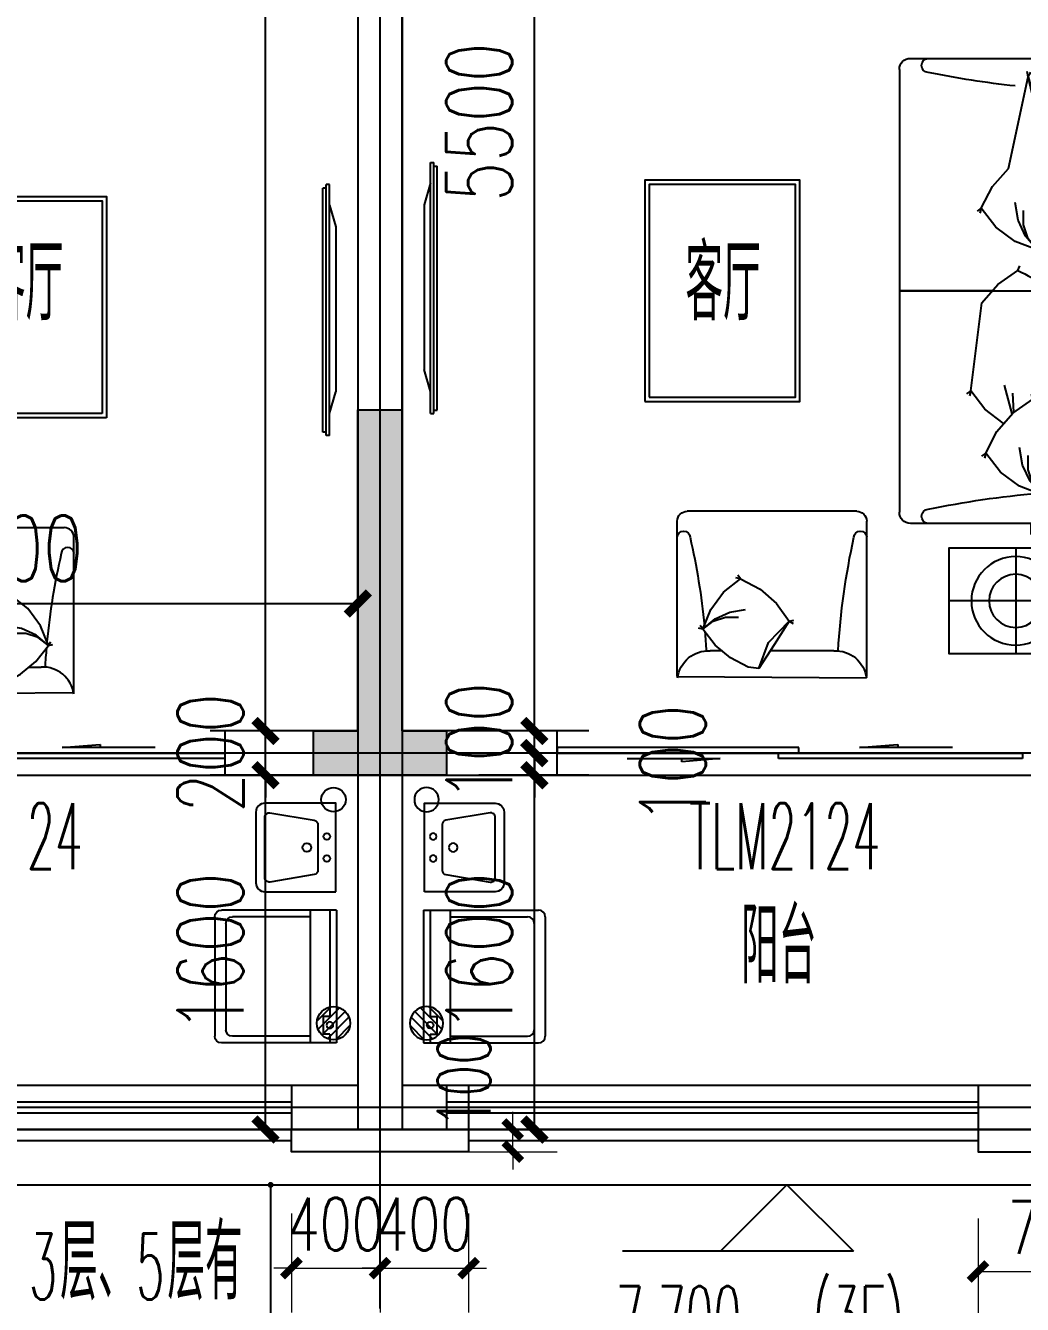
# Model space of a CAD drawing. Extents: x -129588 to 17450, y 1144 to 109436.
# Drawn here: x -38914 to -34414, y 72708 to 78484 of the extents above; entities that cross this region are included whole.
import ezdxf

# ---------------------------------------------------------------- set-up
doc = ezdxf.new("R2010")
doc.units = 0
doc.header["$LTSCALE"] = 1000
doc.header["$MEASUREMENT"] = 0
doc.linetypes.add('DASH', pattern=[0.35, 0.25, -0.1])
for name, color, linetype, plot in [('_S-PS(排水管)', 255, 'Continuous', False), ('A-area(算全面积)', 21, 'Continuous', False), ('A-area(算半面积)', 23, 'Continuous', False), ('A-FUR', 8, 'Continuous', False)]:
    doc.layers.add(name, color=color, linetype=linetype, plot=plot)
for name, color, linetype in [('A-Lvtry', 5, 'Continuous'), ('A-外装饰线脚', 7, 'Continuous'), ('A-第三道尺寸线', 105, 'Continuous'), ('A-线脚看线', 9, 'Continuous'), ('AE-FLOR', 151, 'Continuous'), ('DIM_ELEV', 3, 'Continuous'), ('DIM_LEAD', 3, 'Continuous'), ('DOTE', 16, 'Continuous'), ('NL', 5, 'Continuous'), ('PUB_HATCH', 8, 'Continuous'), ('PUB_TEXT', 7, 'Continuous'), ('WALL', 2, 'Continuous'), ('WINDOW', 4, 'Continuous'), ('WINDOW_TEXT', 7, 'Continuous'), ('剪力墙', 6, 'Continuous'), ('栏杆', 142, 'Continuous')]:
    doc.layers.add(name, color=color, linetype=linetype)
doc.layers.add('A-第四道尺寸线(线脚尺寸)', color=105, linetype='Continuous', lineweight=5)
doc.styles.add('_TCH_DIM', font='SIMPLEX.shx', dxfattribs={"width": 0.7, "bigfont": 'GBCBIG.shx'})
doc.styles.add('_TCH_DIM_T3', font='SIMPLEX.shx', dxfattribs={"width": 0.705882, "bigfont": 'GBCBIG.shx'})
doc.styles.add('_TCH_WINDOW', font='SIMPLEX.shx', dxfattribs={"width": 0.7, "height": 3.5, "bigfont": 'GBCBIG.shx'})
doc.styles.get("Standard").update_dxf_attribs({"font": 'gbenor.shx', "width": 0.7, "bigfont": 'gbcbig.shx'})
doc.dimstyles.new('_TCH_ARCH&&100', dxfattribs={"dimtxt": 297.5, "dimasz": 100, "dimexe": 250, "dimexo": 300, "dimgap": 100, "dimtad": 1, "dimdec": 0, "dimzin": 0, "dimdsep": 46, "dimtxsty": '_TCH_DIM_T3', "dimblk": 'ARCHTICK', "dimcen": 0.09, "dimclrt": 7, "dimazin": 2, "dimtfac": 1, "dimtdec": 0, "dimtix": 1, "dimtmove": 2, "dimatfit": 3, "dimfxl": 0, "dimtolj": 1, "dimtzin": 0, "dimarcsym": 0})
doc.dimstyles.new('_TCH_ARCH&&80', dxfattribs={"dimtxt": 238, "dimasz": 80, "dimexe": 200, "dimexo": 240, "dimgap": 80, "dimtad": 1, "dimdec": 0, "dimzin": 0, "dimdsep": 46, "dimtxsty": '_TCH_DIM_T3', "dimblk": 'ARCHTICK', "dimcen": 0.09, "dimclrt": 7, "dimazin": 2, "dimtfac": 1, "dimtdec": 0, "dimtix": 1, "dimtmove": 2, "dimatfit": 3, "dimfxl": 0, "dimtolj": 1, "dimtzin": 0, "dimarcsym": 0})

# ---------------------------------------------------------------- blocks, each defined once
blk = doc.blocks.new('zhouxianssceng0329')
at = {"layer": 'DOTE'}
for p, q in [((-37313.7, 132089.9), (-37313.7, 156469.4)), ((5501.3, 134598.2), (-44988.6, 134598.2)), ((5501.3, 132998.2), (-44988.6, 132998.2))]:
    blk.add_line(p, q, dxfattribs=at)
blk = doc.blocks.new('jgjlq030328')
at = {"layer": 'PUB_HATCH'}
blk.add_hatch(color=256, dxfattribs=at).paths.add_polyline_path([(-283935, 8011.9), (-283935, 8211.9), (-283735, 8211.9), (-283735, 9661.9), (-283535, 9661.9), (-283535, 8211.9), (-283335, 8211.9), (-283335, 8011.9)])
at = {"layer": '剪力墙'}
blk.add_lwpolyline([(-283935, 8011.9), (-283935, 8211.9), (-283735, 8211.9), (-283735, 9661.9), (-283535, 9661.9), (-283535, 8211.9), (-283335, 8211.9), (-283335, 8011.9), (-283935, 8011.9), (-283535, 8011.9)], dxfattribs=at)
blk = doc.blocks.new('__附着_A10-SGT-95户型_TEN24QEP_设计区$0$A-Toilet-9')
for p, q in [((-300, 0), (-300, 520)), ((-270, 550), (270, 550)), ((300, 0), (300, 520)), ((-270, 120), (-270, 470)), ((-240, 500), (240, 500)), ((270, 120), (270, 470)), ((-300, 120), (300, 120)), ((180, 60), (260, 60)), ((180, 30), (180, 60)), ((260, 30), (260, 60)), ((-300, 30), (180, 30)), ((-300, 0), (300, 0)), ((260, 30), (300, 30))]:
    blk.add_line(p, q)
blk.add_circle((220, 30), 15)
for centre, start, end in [((-270, 520), 90, 180), ((270, 520), 0, 90), ((-240, 470), 90, 180), ((240, 470), 0, 90)]:
    blk.add_arc(centre, 30, start, end)
blk = doc.blocks.new('__附着_A10-SGT-95户型_TEN24QEP_设计区$0$A-Kitchen-9')
at = {"ltscale": 0.6}
blk.add_line((400, -320), (400, 0), dxfattribs=at)
blk.add_lwpolyline([(400, 0), (0, 0), (0, -320, 0.414214), (40, -360), (360, -360, 0.414214), (400, -320)], format="xyb", dxfattribs=at)
blk.add_lwpolyline([(400, 0), (0, 0), (0, -320, 0.414214), (40, -360), (360, -360, 0.414214), (400, -320)], format="xyb", dxfattribs=at)
blk.add_lwpolyline([(322.8, -96.7), (356.1, -296.7, -0.463455), (336.4, -320), (63.6, -320, -0.463455), (43.9, -296.7), (77.2, -96.7, -0.366629), (96.9, -80), (303.1, -80, -0.366629)], format="xyb", close=True, dxfattribs=at)
blk.add_lwpolyline([(322.8, -96.7), (356.1, -296.7, -0.463455), (336.4, -320), (63.6, -320, -0.463455), (43.9, -296.7), (77.2, -96.7, -0.366629), (96.9, -80), (303.1, -80, -0.366629)], format="xyb", close=True, dxfattribs=at)
for centre, radius in [((150, -40), 15), ((250, -40), 15), ((200, -130), 20)]:
    blk.add_circle(centre, radius, dxfattribs=at)
blk = doc.blocks.new('A$C40FB7DD8')
at = {"layer": 'A-FUR'}
for p, q in [((41.5, 2879.3), (0, 2829.3)), ((41.5, 2879.3), (41.5, 780.5)), ((878.2, 2880.5), (48.2, 2880.5)), ((878.2, 2880.5), (48.2, 2880.5)), ((928.2, 2830.5), (928.2, 830.5)), ((928.2, 2830.5), (928.2, 830.5)), ((0, 2829.3), (0, 830.5)), ((178.2, 2380.5), (178.2, 2340.1)), ((178.2, 2380.5), (178.2, 2340.1)), ((178.2, 2136.3), (178.2, 1788.7)), ((178.2, 2136.3), (178.2, 1788.7)), ((258.2, 2052.9), (258.2, 1846.2)), ((258.2, 2052.9), (258.2, 1846.2)), ((928.2, 1830.5), (178.2, 1830.5)), ((178.2, 1830.5), (234.9, 1830.5)), ((928.2, 1830.5), (178.2, 1830.5)), ((178.2, 1830.5), (234.9, 1830.5)), ((508.2, 1830.5), (928.2, 1830.5)), ((508.2, 1830.5), (928.2, 1830.5)), ((178.2, 1396.7), (178.2, 1246.9)), ((178.2, 1396.7), (178.2, 1246.9)), ((178.2, 1005.8), (178.2, 945.4)), ((178.2, 1005.8), (178.2, 945.4)), ((48.2, 780.5), (0, 830.5)), ((1120.8, 835.2), (1885.8, 835.2)), ((48.2, 780.5), (878.2, 780.5)), ((48.2, 780.5), (878.2, 780.5)), ((1075.8, 88.2), (1075.8, 790.2)), ((1930.8, 88.2), (1930.8, 790.2)), ((403.2, 670.5), (403.2, 190.5)), ((403.2, 670.5), (403.2, 190.5)), ((103.2, 430.5), (703.2, 430.5)), ((1224.3, 205.2), (1511.1, 205.2)), ((1728.1, 205.2), (1782.4, 205.2)), ((1930.8, 88.2), (1076.9, 82.1))]:
    blk.add_line(p, q, dxfattribs=at)
for points in [[(108.7, 2296.4), (240.3, 2344.4), (346.7, 2797.9), (228.5, 2371.8), (108.7, 2296.4)], [(108.7, 2296.4), (240.3, 2344.4), (346.7, 2797.9), (228.5, 2371.8), (108.7, 2296.4)], [(346.7, 2797.9), (335.5, 2818.2)], [(346.7, 2797.9), (335.5, 2818.2)], [(346.7, 2797.9), (351.9, 2820.8)], [(346.7, 2797.9), (351.9, 2820.8)], [(558.7, 2203.4), (508, 2301.4), (436, 2383.9), (346.7, 2797.9)], [(558.7, 2203.4), (508, 2301.4), (436, 2383.9), (346.7, 2797.9)], [(108.7, 2296.4), (116.7, 2242), (163.4, 2154.2), (227.2, 2077.4), (306.1, 2015.1)], [(108.7, 2296.4), (116.7, 2242), (163.4, 2154.2), (227.2, 2077.4), (306.1, 2015.1)], [(306.1, 2015.1), (358.2, 2076.9), (392.2, 2149.6), (406.1, 2229.1)], [(306.1, 2015.1), (358.2, 2076.9), (392.2, 2149.6), (406.1, 2229.1)], [(306.1, 2015.1), (406.1, 2054.1), (492.6, 2118.4), (558.7, 2203.4), (577.5, 2190.4)], [(306.1, 2015.1), (406.1, 2054.1), (492.6, 2118.4), (558.7, 2203.4), (577.5, 2190.4)], [(558.7, 2203.4), (564.9, 2180.8)], [(558.7, 2203.4), (564.9, 2180.8)], [(306.1, 2015.1), (346.8, 2066.1), (367.7, 2128.1), (367.2, 2193.4)], [(306.1, 2015.1), (346.8, 2066.1), (367.7, 2128.1), (367.2, 2193.4)], [(306.1, 2015.1), (312.3, 1992.4)], [(306.1, 2015.1), (324.9, 2002.1)], [(306.1, 2015.1), (312.3, 1992.4)], [(306.1, 2015.1), (324.9, 2002.1)], [(394.2, 1922.8), (383.8, 1943.3)], [(394.2, 1922.8), (383.8, 1943.3)], [(606, 1379.1), (555.5, 1776.4), (483.5, 1858.8), (394.2, 1922.8)], [(606, 1379.1), (555.5, 1776.4), (483.5, 1858.8), (394.2, 1922.8)], [(157, 1771.5), (133.8, 1775)], [(157, 1771.5), (133.8, 1775)], [(157, 1771.5), (140.8, 1789.4)], [(157, 1771.5), (140.8, 1789.4)], [(157, 1771.5), (185.8, 1370.1), (234.4, 1282.6)], [(157, 1771.5), (185.8, 1370.1), (234.4, 1282.6)], [(88.4, 1390.3), (96.4, 1335.9), (143.1, 1248.1), (206.9, 1171.3), (285.8, 1109)], [(88.4, 1390.3), (96.4, 1335.9), (143.1, 1248.1), (206.9, 1171.3), (285.8, 1109)], [(419, 1274.8), (454.1, 1405)], [(419, 1274.8), (454.1, 1405)], [(88.4, 1190.3), (220, 1238.3), (326.4, 1341.9), (208.2, 1265.8), (88.4, 1190.3)], [(88.4, 1190.3), (220, 1238.3), (326.4, 1341.9), (208.2, 1265.8), (88.4, 1190.3)], [(326.4, 1341.9), (315.2, 1362.1)], [(326.4, 1341.9), (315.2, 1362.1)], [(326.4, 1341.9), (331.6, 1364.7)], [(326.4, 1341.9), (331.6, 1364.7)], [(538.4, 1097.4), (487.7, 1195.4), (415.6, 1277.8), (326.4, 1341.9)], [(538.4, 1097.4), (487.7, 1195.4), (415.6, 1277.8), (326.4, 1341.9)], [(411, 1282.1), (415.4, 1368.5)], [(411, 1282.1), (415.4, 1368.5)], [(459.1, 1232.4), (542.6, 1295.7), (606, 1379.1)], [(459.1, 1232.4), (542.6, 1295.7), (606, 1379.1)], [(606, 1379.1), (624.9, 1365.3)], [(606, 1379.1), (612.4, 1355.7)], [(606, 1379.1), (624.9, 1365.3)], [(606, 1379.1), (612.4, 1355.7)], [(285.8, 909), (337.8, 970.9), (371.8, 1043.5), (385.7, 1123)], [(285.8, 909), (337.8, 970.9), (371.8, 1043.5), (385.7, 1123)], [(285.8, 909), (385.8, 948.1), (472.2, 1012.4), (538.4, 1097.4), (557.1, 1084.4)], [(285.8, 909), (385.8, 948.1), (472.2, 1012.4), (538.4, 1097.4), (557.1, 1084.4)], [(285.8, 909), (326.5, 960), (347.4, 1022.1), (346.9, 1087.3)], [(285.8, 909), (326.5, 960), (347.4, 1022.1), (346.9, 1087.3)], [(538.4, 1097.4), (544.5, 1074.7)], [(538.4, 1097.4), (544.5, 1074.7)], [(285.8, 909), (291.9, 886.4)], [(285.8, 909), (304.5, 896)], [(285.8, 909), (291.9, 886.4)], [(285.8, 909), (304.5, 896)], [(335.5, 780.5), (335.5, 730.5)], [(1645.6, 529.3), (1557.4, 483.7), (1483.2, 418.8), (1425.6, 338.5)], [(1815.1, 302), (1780, 391.9), (1722.1, 469.8), (1645.6, 529.3), (1657.4, 546.2)], [(1645.6, 529.3), (1666, 534.9)], [(1815.1, 302), (1759.5, 348.8), (1694.1, 379.4), (1622.5, 391.9)], [(1815.1, 302), (1769.3, 338.6), (1713.4, 357.4), (1654.7, 356.9)], [(1425.6, 338.5), (1405, 343.2)], [(1425.6, 338.5), (1407.4, 328.4)], [(1562, 124.3), (1518.8, 242.7), (1425.6, 338.5), (1494.1, 232.2), (1562, 124.3)], [(1562, 124.3), (1610.9, 131.5), (1689.9, 173.5), (1759.1, 230.9), (1815.1, 302)], [(1815.1, 302), (1826.9, 318.8)], [(1815.1, 302), (1835.5, 307.5)]]:
    blk.add_lwpolyline(points, dxfattribs=at)
for points in [[(2077.4, 1330.5), (1377.4, 1330.5), (1377.4, 2330.5), (2077.4, 2330.5)], [(2057.4, 1350.5), (1397.4, 1350.5), (1397.4, 2310.5), (2057.4, 2310.5)], [(103.2, 190.5), (703.2, 190.5), (703.2, 670.5), (103.2, 670.5)], [(103.2, 190.5), (703.2, 190.5), (703.2, 670.5), (103.2, 670.5)]]:
    blk.add_lwpolyline(points, close=True, dxfattribs=at)
for radius in [200, 200, 120, 120]:
    blk.add_circle((403.2, 430.5), radius, dxfattribs=at)
for centre, radius, start, end in [((-691.2, 2409.1), 870.5, 357.129, 32.68925), ((-691.2, 2409.1), 870.5, 357.129, 32.68925), ((796.2, 2848.5), 32, 272.87671, 87.12329), ((796.2, 2848.5), 32, 272.87671, 87.12329), ((878.2, 2830.5), 50, 0, 90), ((878.2, 2830.5), 50, 0, 90), ((-79.7, 7198.9), 4469.4, 276.22845, 281.32246), ((-79.7, 7198.9), 4469.4, 276.22845, 281.32246), ((17.7, 4838), 2462.8, 273.73773, 275.43738), ((17.7, 4838), 2462.8, 273.73773, 275.43738), ((893.1, 878.9), 1157, 115.54225, 129.51011), ((893.1, 878.9), 1157, 115.54225, 129.51011), ((20.8, 1137.9), 157.6, 277.53796, 2.71358), ((20.8, 1137.9), 157.6, 277.53796, 2.71358), ((-20, -2497.3), 3428.8, 85.0947, 86.69097), ((-20, -2497.3), 3428.8, 85.0947, 86.69097), ((-55.1, -3291.8), 4223.3, 78.34832, 85.12174), ((-55.1, -3291.8), 4223.3, 78.34832, 85.12174), ((796.2, 812.4), 32, 272.87671, 87.12329), ((796.2, 812.4), 32, 272.87671, 87.12329), ((878.2, 830.5), 50, 270, 0), ((878.2, 830.5), 50, 270, 0), ((1120.8, 790.2), 45, 90, 180), ((1120.8, 790.2), 45, 90, 180), ((1885.8, 790.2), 45, 0, 90), ((1104.6, 716.4), 28.8, 2.87671, 177.12329), ((1104.6, 716.4), 28.8, 2.87671, 177.12329), ((-2199, -8.8), 3410.7, 3.59076, 12.30096), ((-2199, -8.8), 3410.7, 3.59076, 12.30096), ((4880.8, 26.8), 3085.9, 167.06015, 174.57772), ((1902.1, 716.4), 28.8, 2.87671, 177.12329), ((4880.8, 26.8), 3085.9, 175.0947, 176.69097), ((1217.6, 63.5), 141.9, 87.28642, 172.46204), ((1789.1, 63.5), 141.9, 7.53796, 92.71358)]:
    blk.add_arc(centre, radius, start, end, dxfattribs=at)
blk = doc.blocks.new('32Y54')
at = {"linetype": 'DASH', "ltscale": 20}
for p, q in [((-6926.5, 151563.5), (-6926.5, 152666.1)), ((-6911.2, 152666.1), (-6926.5, 152666.1)), ((-6911.2, 151548.5), (-6911.2, 152682.5)), ((-6911.2, 151548.5), (-6911.2, 152682.5)), ((-6896.2, 152682.5), (-6911.2, 152682.5)), ((-6896.2, 151548.5), (-6896.2, 152682.5)), ((-6896.2, 152590), (-6868.9, 152491.4)), ((-6868.9, 152491.4), (-6868.9, 151747.1)), ((-6896.2, 151648.5), (-6868.9, 151747.1)), ((-6896.2, 151548.5), (-6911.2, 151548.5))]:
    blk.add_line(p, q, dxfattribs=at)
at = {"linetype": 'ByBlock', "ltscale": 20}
blk.add_line((-6911.2, 151563.5), (-6926.5, 151563.5), dxfattribs=at)
blk = doc.blocks.new('$DorLib2D$00000131')
at = {"color": 0, "linetype": 'Continuous'}
for p, q in [((0.15, 0.125), (0.2319, 0.1973)), ((0.2319, 0.1973), (0.2319, 0.125)), ((-0.5, 0.125), (-0.5, 0)), ((0.0192, 0.125), (-0.5, 0.125)), ((0.0192, 0), (0.0192, 0.125)), ((0.35, 0.125), (0.15, 0.125)), ((-0.5, 0), (0.0192, 0)), ((-0.024, 0), (0.5, 0)), ((-0.024, -0.125), (-0.024, 0)), ((0.5, 0), (0.5, -0.125)), ((-0.35, -0.125), (-0.15, -0.125)), ((-0.2319, -0.1973), (-0.2319, -0.125)), ((-0.15, -0.125), (-0.2319, -0.1973)), ((0.5, -0.125), (-0.024, -0.125))]:
    blk.add_line(p, q, dxfattribs=at)
blk = doc.blocks.new('_ArchTick')
at = {"color": 0, "linetype": 'ByBlock', "const_width": 0.4}
blk.add_lwpolyline([(-0.5, -0.5), (0.5, 0.5)], dxfattribs=at)
blk = doc.blocks.new('*D1018')
at = {"layer": 'A-第三道尺寸线', "color": 0, "lineweight": -2, "transparency": 16777216}
for p, q in [((-4670.7, 161034.8), (-4670.7, 161560.9)), ((-1470.7, 161034.8), (-1470.7, 161560.9)), ((-4670.7, 161310.9), (-1470.7, 161310.9))]:
    blk.add_line(p, q, dxfattribs=at)
at = {"layer": 'Defpoints', "color": 0, "transparency": 16777216}
for p in [(-1470.7, 161310.9), (-4670.7, 160734.8), (-1470.7, 160734.8)]:
    blk.add_point(p, dxfattribs=at)
at = {"layer": 'A-第三道尺寸线', "color": 0, "lineweight": -2, "transparency": 16777216, "xscale": 100, "yscale": 100, "zscale": 100, "rotation": 180}
blk.add_blockref('_ArchTick', (-4670.7, 161310.9), dxfattribs=at)
at = {"layer": 'A-第三道尺寸线', "color": 0, "lineweight": -2, "transparency": 16777216, "xscale": 100, "yscale": 100, "zscale": 100}
blk.add_blockref('_ArchTick', (-1470.7, 161310.9), dxfattribs=at)
at = {"layer": 'A-第三道尺寸线', "color": 7, "transparency": 16777216, "insert": (-3070.7, 161559.6), "char_height": 297.5, "attachment_point": 5, "style": '_TCH_DIM_T3'}
blk.add_mtext('\\A1;3200', dxfattribs=at)
blk = doc.blocks.new('*D1021')
at = {"layer": 'A-第三道尺寸线', "color": 0, "lineweight": -2, "transparency": 16777216}
for p, q in [((-1612.2, 167934.8), (-2137.5, 167934.8)), ((-1887.5, 160734.8), (-1887.5, 167934.8)), ((-1612.2, 160734.8), (-2137.5, 160734.8))]:
    blk.add_line(p, q, dxfattribs=at)
at = {"layer": 'Defpoints', "color": 0, "transparency": 16777216}
for p in [(-1887.5, 167934.8), (-1312.2, 167934.8), (-1312.2, 160734.8)]:
    blk.add_point(p, dxfattribs=at)
at = {"layer": 'A-第三道尺寸线', "color": 0, "lineweight": -2, "transparency": 16777216, "xscale": 100, "yscale": 100, "zscale": 100}
for p, rotation in [((-1887.5, 167934.8), 90), ((-1887.5, 160734.8), 270)]:
    blk.add_blockref('_ArchTick', p, dxfattribs=dict(at, rotation=rotation))
at = {"layer": 'A-第三道尺寸线', "color": 7, "transparency": 16777216, "insert": (-2136.2, 164334.8), "char_height": 297.5, "attachment_point": 5, "rotation": 90, "style": '_TCH_DIM_T3'}
blk.add_mtext('\\A1;7200', dxfattribs=at)
blk = doc.blocks.new('*D1022')
at = {"layer": 'A-第三道尺寸线', "color": 0, "lineweight": -2, "transparency": 16777216}
for p, q in [((-1887.5, 160734.8), (-1887.5, 160834.8)), ((-1612.2, 160734.8), (-2137.5, 160734.8)), ((-1887.5, 160534.8), (-1887.5, 160734.8)), ((-1612.2, 160534.8), (-2137.5, 160534.8)), ((-1887.5, 160534.8), (-1887.5, 160434.8))]:
    blk.add_line(p, q, dxfattribs=at)
at = {"layer": 'Defpoints', "color": 0, "transparency": 16777216}
for p in [(-1887.5, 160734.8), (-1312.2, 160734.8), (-1312.2, 160534.8)]:
    blk.add_point(p, dxfattribs=at)
at = {"layer": 'A-第三道尺寸线', "color": 0, "lineweight": -2, "transparency": 16777216, "xscale": 100, "yscale": 100, "zscale": 100}
for p, rotation in [((-1887.5, 160734.8), 270), ((-1887.5, 160534.8), 90)]:
    blk.add_blockref('_ArchTick', p, dxfattribs=dict(at, rotation=rotation))
at = {"layer": 'A-第三道尺寸线', "color": 7, "transparency": 16777216, "insert": (-2136.2, 160634.8), "char_height": 297.5, "attachment_point": 5, "rotation": 90, "style": '_TCH_DIM_T3'}
blk.add_mtext('\\A1;200', dxfattribs=at)
blk = doc.blocks.new('*D1023')
at = {"layer": 'A-第三道尺寸线', "color": 0, "lineweight": -2, "transparency": 16777216}
for p, q in [((-1612.2, 160534.8), (-2137.5, 160534.8)), ((-1887.5, 158934.8), (-1887.5, 160534.8)), ((-1612.2, 158934.8), (-2137.5, 158934.8))]:
    blk.add_line(p, q, dxfattribs=at)
at = {"layer": 'Defpoints', "color": 0, "transparency": 16777216}
for p in [(-1887.5, 160534.8), (-1312.2, 160534.8), (-1312.2, 158934.8)]:
    blk.add_point(p, dxfattribs=at)
at = {"layer": 'A-第三道尺寸线', "color": 0, "lineweight": -2, "transparency": 16777216, "xscale": 100, "yscale": 100, "zscale": 100}
for p, rotation in [((-1887.5, 160534.8), 90), ((-1887.5, 158934.8), 270)]:
    blk.add_blockref('_ArchTick', p, dxfattribs=dict(at, rotation=rotation))
at = {"layer": 'A-第三道尺寸线', "color": 7, "transparency": 16777216, "insert": (-2136.2, 159734.8), "char_height": 297.5, "attachment_point": 5, "rotation": 90, "style": '_TCH_DIM_T3'}
blk.add_mtext('\\A1;1600', dxfattribs=at)
blk = doc.blocks.new('*D1028')
at = {"layer": 'A-第三道尺寸线', "color": 0, "lineweight": -2, "transparency": 16777216}
for p, q in [((6050.3, 166234.8), (5554.3, 166234.8)), ((5804.3, 160734.8), (5804.3, 166234.8)), ((6050.3, 160734.8), (5554.3, 160734.8))]:
    blk.add_line(p, q, dxfattribs=at)
at = {"layer": 'Defpoints', "color": 0, "transparency": 16777216}
for p in [(5804.3, 166234.8), (6350.3, 166234.8), (6350.3, 160734.8)]:
    blk.add_point(p, dxfattribs=at)
at = {"layer": 'A-第三道尺寸线', "color": 0, "lineweight": -2, "transparency": 16777216, "xscale": 100, "yscale": 100, "zscale": 100}
for p, rotation in [((5804.3, 166234.8), 90), ((5804.3, 160734.8), 270)]:
    blk.add_blockref('_ArchTick', p, dxfattribs=dict(at, rotation=rotation))
at = {"layer": 'A-第三道尺寸线', "color": 7, "transparency": 16777216, "insert": (5555.6, 163484.8), "char_height": 297.5, "attachment_point": 5, "rotation": 90, "style": '_TCH_DIM_T3'}
blk.add_mtext('\\A1;5500', dxfattribs=at)
blk = doc.blocks.new('*D1029')
at = {"layer": 'A-第三道尺寸线', "color": 0, "lineweight": -2, "transparency": 16777216}
for p, q in [((5804.3, 160734.8), (5804.3, 160834.8)), ((6050.3, 160734.8), (5554.3, 160734.8)), ((5804.3, 160634.8), (5804.3, 160734.8)), ((6050.3, 160634.8), (5554.3, 160634.8)), ((5804.3, 160634.8), (5804.3, 160534.8))]:
    blk.add_line(p, q, dxfattribs=at)
at = {"layer": 'Defpoints', "color": 0, "transparency": 16777216}
for p in [(5804.3, 160734.8), (6350.3, 160734.8), (6350.3, 160634.8)]:
    blk.add_point(p, dxfattribs=at)
at = {"layer": 'A-第三道尺寸线', "color": 0, "lineweight": -2, "transparency": 16777216, "xscale": 100, "yscale": 100, "zscale": 100}
for p, rotation in [((5804.3, 160734.8), 270), ((5804.3, 160634.8), 90)]:
    blk.add_blockref('_ArchTick', p, dxfattribs=dict(at, rotation=rotation))
at = {"layer": 'A-第三道尺寸线', "color": 7, "transparency": 16777216, "insert": (5555.6, 160684.8), "char_height": 297.5, "attachment_point": 5, "rotation": 90, "style": '_TCH_DIM_T3'}
blk.add_mtext('\\A1;100', dxfattribs=at)
blk = doc.blocks.new('*D1030')
at = {"layer": 'A-第三道尺寸线', "color": 0, "lineweight": -2, "transparency": 16777216}
for p, q in [((5804.3, 160634.8), (5804.3, 160734.8)), ((6050.3, 160634.8), (5554.3, 160634.8)), ((5804.3, 160534.8), (5804.3, 160634.8)), ((6050.3, 160534.8), (5554.3, 160534.8)), ((5804.3, 160534.8), (5804.3, 160434.8))]:
    blk.add_line(p, q, dxfattribs=at)
at = {"layer": 'Defpoints', "color": 0, "transparency": 16777216}
for p in [(5804.3, 160634.8), (6350.3, 160634.8), (6350.3, 160534.8)]:
    blk.add_point(p, dxfattribs=at)
at = {"layer": 'A-第三道尺寸线', "color": 0, "lineweight": -2, "transparency": 16777216, "xscale": 100, "yscale": 100, "zscale": 100}
for p, rotation in [((5804.3, 160634.8), 270), ((5804.3, 160534.8), 90)]:
    blk.add_blockref('_ArchTick', p, dxfattribs=dict(at, rotation=rotation))
at = {"layer": 'A-第三道尺寸线', "color": 7, "transparency": 16777216, "insert": (6429.3, 160584.8), "char_height": 297.5, "attachment_point": 5, "rotation": 90, "style": '_TCH_DIM_T3'}
blk.add_mtext('\\A1;100', dxfattribs=at)
blk = doc.blocks.new('*D1031')
at = {"layer": 'A-第三道尺寸线', "color": 0, "lineweight": -2, "transparency": 16777216}
for p, q in [((6050.3, 160534.8), (5554.3, 160534.8)), ((5804.3, 158934.8), (5804.3, 160534.8)), ((6050.3, 158934.8), (5554.3, 158934.8))]:
    blk.add_line(p, q, dxfattribs=at)
at = {"layer": 'Defpoints', "color": 0, "transparency": 16777216}
for p in [(5804.3, 160534.8), (6350.3, 160534.8), (6350.3, 158934.8)]:
    blk.add_point(p, dxfattribs=at)
at = {"layer": 'A-第三道尺寸线', "color": 0, "lineweight": -2, "transparency": 16777216, "xscale": 100, "yscale": 100, "zscale": 100}
for p, rotation in [((5804.3, 160534.8), 90), ((5804.3, 158934.8), 270)]:
    blk.add_blockref('_ArchTick', p, dxfattribs=dict(at, rotation=rotation))
at = {"layer": 'A-第三道尺寸线', "color": 7, "transparency": 16777216, "insert": (5555.6, 159734.8), "char_height": 297.5, "attachment_point": 5, "rotation": 90, "style": '_TCH_DIM_T3'}
blk.add_mtext('\\A1;1600', dxfattribs=at)
blk = doc.blocks.new('ssxianjiao0329')
at = {"layer": 'A-外装饰线脚'}
for points in [[(-36913.7, 132898.2), (-36913.7, 132798.2), (-37713.7, 132798.2), (-37713.7, 132898.2)], [(-34613.7, 132898.2), (-34613.7, 132798.2), (-33813.7, 132798.2), (-33813.7, 132898.2)]]:
    blk.add_lwpolyline(points, dxfattribs=at)
at = {"layer": 'A-线脚看线'}
for points in [[(-40013.7, 132848.2), (-37713.7, 132848.2)], [(-36913.7, 132848.2), (-34613.7, 132848.2)]]:
    blk.add_lwpolyline(points, dxfattribs=at)
blk = doc.blocks.new('*D1492')
at = {"layer": 'A-第四道尺寸线(线脚尺寸)', "color": 0, "lineweight": -2, "transparency": 16777216}
for p, q in [((-37713.7, 73118.9), (-37713.7, 72672.4)), ((-37313.7, 73118.9), (-37313.7, 72672.4)), ((-37713.7, 72872.4), (-37793.7, 72872.4)), ((-37713.7, 72872.4), (-37313.7, 72872.4)), ((-37313.7, 72872.4), (-37233.7, 72872.4))]:
    blk.add_line(p, q, dxfattribs=at)
at = {"layer": 'Defpoints', "color": 0, "transparency": 16777216}
for p in [(-37713.7, 73358.9), (-37313.7, 73358.9), (-37313.7, 72872.4)]:
    blk.add_point(p, dxfattribs=at)
at = {"layer": 'A-第四道尺寸线(线脚尺寸)', "color": 0, "lineweight": -2, "transparency": 16777216, "xscale": 80, "yscale": 80, "zscale": 80}
blk.add_blockref('_ArchTick', (-37713.7, 72872.4), dxfattribs=at)
at = {"layer": 'A-第四道尺寸线(线脚尺寸)', "color": 0, "lineweight": -2, "transparency": 16777216, "xscale": 80, "yscale": 80, "zscale": 80, "rotation": 180}
blk.add_blockref('_ArchTick', (-37313.7, 72872.4), dxfattribs=at)
at = {"layer": 'A-第四道尺寸线(线脚尺寸)', "color": 7, "transparency": 16777216, "insert": (-37513.7, 73071.4), "char_height": 238, "attachment_point": 5, "style": '_TCH_DIM_T3'}
blk.add_mtext('\\A1;400', dxfattribs=at)
blk = doc.blocks.new('*D1493')
at = {"layer": 'A-第四道尺寸线(线脚尺寸)', "color": 0, "lineweight": -2, "transparency": 16777216}
for p, q in [((-37313.7, 73118.9), (-37313.7, 72672.4)), ((-36913.7, 73118.9), (-36913.7, 72672.4)), ((-37313.7, 72872.4), (-37393.7, 72872.4)), ((-37313.7, 72872.4), (-36913.7, 72872.4)), ((-36913.7, 72872.4), (-36833.7, 72872.4))]:
    blk.add_line(p, q, dxfattribs=at)
at = {"layer": 'Defpoints', "color": 0, "transparency": 16777216}
for p in [(-37313.7, 73358.9), (-36913.7, 73358.9), (-36913.7, 72872.4)]:
    blk.add_point(p, dxfattribs=at)
at = {"layer": 'A-第四道尺寸线(线脚尺寸)', "color": 0, "lineweight": -2, "transparency": 16777216, "xscale": 80, "yscale": 80, "zscale": 80}
blk.add_blockref('_ArchTick', (-37313.7, 72872.4), dxfattribs=at)
at = {"layer": 'A-第四道尺寸线(线脚尺寸)', "color": 0, "lineweight": -2, "transparency": 16777216, "xscale": 80, "yscale": 80, "zscale": 80, "rotation": 180}
blk.add_blockref('_ArchTick', (-36913.7, 72872.4), dxfattribs=at)
at = {"layer": 'A-第四道尺寸线(线脚尺寸)', "color": 7, "transparency": 16777216, "insert": (-37113.7, 73071.4), "char_height": 238, "attachment_point": 5, "style": '_TCH_DIM_T3'}
blk.add_mtext('\\A1;400', dxfattribs=at)
blk = doc.blocks.new('*D1494')
at = {"layer": 'A-第四道尺寸线(线脚尺寸)', "color": 0, "lineweight": -2, "transparency": 16777216}
for p, q in [((-34613.7, 73097.1), (-34613.7, 72656.9)), ((-33913.7, 73097.1), (-33913.7, 72656.9)), ((-34613.7, 72856.9), (-33913.7, 72856.9))]:
    blk.add_line(p, q, dxfattribs=at)
at = {"layer": 'Defpoints', "color": 0, "transparency": 16777216}
for p in [(-34613.7, 73337.1), (-33913.7, 73337.1), (-33913.7, 72856.9)]:
    blk.add_point(p, dxfattribs=at)
at = {"layer": 'A-第四道尺寸线(线脚尺寸)', "color": 0, "lineweight": -2, "transparency": 16777216, "xscale": 80, "yscale": 80, "zscale": 80, "rotation": 180}
blk.add_blockref('_ArchTick', (-34613.7, 72856.9), dxfattribs=at)
at = {"layer": 'A-第四道尺寸线(线脚尺寸)', "color": 0, "lineweight": -2, "transparency": 16777216, "xscale": 80, "yscale": 80, "zscale": 80}
blk.add_blockref('_ArchTick', (-33913.7, 72856.9), dxfattribs=at)
at = {"layer": 'A-第四道尺寸线(线脚尺寸)', "color": 7, "transparency": 16777216, "insert": (-34263.7, 73055.9), "char_height": 238, "attachment_point": 5, "style": '_TCH_DIM_T3'}
blk.add_mtext('\\A1;700', dxfattribs=at)
blk = doc.blocks.new('*D1534')
at = {"layer": 'A-第四道尺寸线(线脚尺寸)', "color": 0, "lineweight": -2, "transparency": 16777216}
for p, q in [((-36714.6, 73498.2), (-36714.6, 73578.2)), ((-36923.5, 73498.2), (-36514.6, 73498.2)), ((-36714.6, 73398.2), (-36714.6, 73498.2)), ((-36923.5, 73398.2), (-36514.6, 73398.2)), ((-36714.6, 73398.2), (-36714.6, 73318.2))]:
    blk.add_line(p, q, dxfattribs=at)
at = {"layer": 'Defpoints', "color": 0, "transparency": 16777216}
for p in [(-37163.5, 73498.2), (-36714.6, 73498.2), (-37163.5, 73398.2)]:
    blk.add_point(p, dxfattribs=at)
at = {"layer": 'A-第四道尺寸线(线脚尺寸)', "color": 0, "lineweight": -2, "transparency": 16777216, "xscale": 80, "yscale": 80, "zscale": 80}
for p, rotation in [((-36714.6, 73498.2), 270), ((-36714.6, 73398.2), 90)]:
    blk.add_blockref('_ArchTick', p, dxfattribs=dict(at, rotation=rotation))
at = {"layer": 'A-第四道尺寸线(线脚尺寸)', "color": 7, "transparency": 16777216, "insert": (-36934.6, 73718.2), "char_height": 238, "attachment_point": 5, "rotation": 90, "style": '_TCH_DIM_T3'}
blk.add_mtext('\\A1;100', dxfattribs=at)
blk = doc.blocks.new('_LV13')
at = {"color": 0}
for p, q in [((-0.071, 0.495), (-0.495, 0.071)), ((0.183, 0.465), (-0.465, -0.183)), ((0.354, 0.354), (-0.354, -0.354)), ((0.465, 0.183), (-0.183, -0.465)), ((0.495, -0.071), (0.071, -0.495))]:
    blk.add_line(p, q, dxfattribs=at)
blk.add_circle((0, 0), 0.5)
blk = doc.blocks.new('fjdsajkjjg0505')
at = {"layer": '_S-PS(排水管)'}
blk.add_lwpolyline([(-185177.9, 92258.5, -1), (-185287.9, 92258.5, -1)], format="xyb", close=True, dxfattribs=at)
at = {"layer": 'NL', "ltscale": 0.5, "extrusion": (0, 0, -1), "xscale": -150, "yscale": 150, "zscale": -150}
blk.add_blockref('_LV13', (185232.9, 91248.5), dxfattribs=at)
blk = doc.blocks.new('e330505')
at = {"layer": '_S-PS(排水管)'}
blk.add_lwpolyline([(-37158.7, 137478.3, 1), (-37048.7, 137478.3, 1)], format="xyb", close=True, dxfattribs=at)
at = {"layer": 'NL', "ltscale": 0.5, "extrusion": (0, 0, -1), "xscale": 150, "yscale": 150, "zscale": -150}
blk.add_blockref('_LV13', (37103.7, 136468.3), dxfattribs=at)
blk = doc.blocks.new('a2huxing0322')
at = {"layer": 'AE-FLOR'}
for points in [[(-4070.7, 159134.8), (-1770.7, 159134.8)], [(-4070.7, 158934.8), (-1770.7, 158934.8)]]:
    blk.add_lwpolyline(points, dxfattribs=at)
at = {"layer": 'WALL'}
for p, q in [((-1270.7, 168134.8), (-1270.7, 160634.8)), ((-1470.7, 167934.8), (-1470.7, 160734.8)), ((-1470.7, 160734.8), (-2070.7, 160734.8)), ((-2070.7, 160734.8), (-2070.7, 160534.8)), ((-1270.7, 160634.8), (-1270.7, 158934.8)), ((-2070.7, 160534.8), (-1470.7, 160534.8)), ((-1470.7, 160534.8), (-1470.7, 159134.8)), ((-1770.7, 159134.8), (-1470.7, 159134.8)), ((-1770.7, 159134.8), (-1770.7, 158934.8)), ((-1770.7, 158934.8), (-1270.7, 158934.8))]:
    blk.add_line(p, q, dxfattribs=at)
at = {"layer": 'WINDOW'}
blk.add_line((-4170.7, 160534.8), (-2070.7, 160534.8), dxfattribs=at)
at = {"layer": '栏杆'}
for points in [[(-4070.7, 159059.8), (-1770.7, 159059.8)], [(-4070.7, 159009.8), (-1770.7, 159009.8)]]:
    blk.add_lwpolyline(points, dxfattribs=at)
blk.add_blockref('A$C40FB7DD8', (-4683, 160818.3))
at = {"layer": 'A-FUR', "color": 8, "linetype": 'DASH', "ltscale": 0.4}
blk.add_blockref('32Y54', (5298.1, 10520.1), dxfattribs=at)
at = {"layer": 'A-Lvtry', "rotation": 270}
blk.add_blockref('__附着_A10-SGT-95户型_TEN24QEP_设计区$0$A-Kitchen-9', (-1570.9, 160408.7), dxfattribs=at)
at = {"layer": 'A-Lvtry', "extrusion": (0, 0, -1), "zscale": -1, "rotation": 270}
blk.add_blockref('__附着_A10-SGT-95户型_TEN24QEP_设计区$0$A-Toilet-9', (1566.7, 159625.8), dxfattribs=at)
at = {"layer": 'WINDOW'}
ref = blk.add_blockref('$DorLib2D$00000131', (-3120.7, 160634.8), dxfattribs=dict(at, xscale=2100, yscale=200, zscale=2100))
ref.add_attrib('A', 'TLM2124', (-3575.7, 160111), dxfattribs={"layer": 'WINDOW_TEXT', "height": 297.5, "style": '_TCH_WINDOW', "width": 0.494118})
at = {"layer": 'PUB_TEXT', "width": 0.7}
blk.add_text('客厅', height=337.59, dxfattribs=at).set_placement((-3140.8, 162588.9))
at = {"layer": 'A-第三道尺寸线'}
for p1, p2, distance, picture, middle in [((-1312.2, 160734.8), (-1312.2, 167934.8), 575.2, '*D1021', (-2136.2, 164334.8)), ((-4670.7, 160734.8), (-1470.7, 160734.8), 576.1, '*D1018', (-3070.7, 161559.6)), ((-1312.2, 160534.8), (-1312.2, 160734.8), 575.2, '*D1022', (-2136.2, 160634.8)), ((-1312.2, 158934.8), (-1312.2, 160534.8), 575.2, '*D1023', (-2136.2, 159734.8))]:
    dim = blk.add_aligned_dim(p1=p1, p2=p2, distance=distance, dimstyle='_TCH_ARCH&&100', dxfattribs=at)
    dim.commit()
    dim.dimension.update_dxf_attribs({"geometry": picture, "text_midpoint": middle})
blk = doc.blocks.new('a3huxing0323')
at = {"layer": 'AE-FLOR'}
for points in [[(5407.6, 159134.8), (7807.6, 159134.8)], [(5407.6, 158934.8), (7807.6, 158934.8)]]:
    blk.add_lwpolyline(points, dxfattribs=at)
at = {"layer": 'WALL'}
for p, q in [((5007.6, 168234.8), (5007.6, 160634.8)), ((5207.6, 160734.8), (5207.6, 168234.8)), ((5907.6, 160734.8), (5207.6, 160734.8)), ((5907.6, 160534.8), (5907.6, 160734.8)), ((5007.6, 160634.8), (5007.6, 158934.8)), ((5207.6, 160534.8), (5907.6, 160534.8)), ((5207.6, 160534.8), (5207.6, 159134.8)), ((5207.6, 159134.8), (5407.6, 159134.8)), ((5407.6, 159134.8), (5407.6, 158934.8)), ((7807.6, 159134.8), (8507.6, 159134.8)), ((7807.6, 159134.8), (7807.6, 158934.8)), ((5007.6, 158934.8), (5407.6, 158934.8)), ((7807.6, 158934.8), (8607.6, 158934.8))]:
    blk.add_line(p, q, dxfattribs=at)
at = {"layer": 'WINDOW'}
blk.add_line((5907.6, 160534.8), (8007.6, 160534.8), dxfattribs=at)
at = {"layer": '栏杆'}
for points in [[(5407.6, 159059.8), (7807.6, 159059.8)], [(5407.6, 159009.8), (7807.6, 159009.8)]]:
    blk.add_lwpolyline(points, dxfattribs=at)
at = {"extrusion": (0, 0, -1), "zscale": -1}
blk.add_blockref('A$C40FB7DD8', (-8380.4, 160892), dxfattribs=at)
at = {"layer": 'A-FUR', "color": 8, "linetype": 'DASH', "ltscale": 0.4, "extrusion": (0, 0, -1), "zscale": -1}
blk.add_blockref('32Y54', (1561.3, 10620.1), dxfattribs=at)
at = {"layer": 'A-Lvtry', "xscale": -1, "rotation": 90}
blk.add_blockref('__附着_A10-SGT-95户型_TEN24QEP_设计区$0$A-Kitchen-9', (5307.8, 160408.7), dxfattribs=at)
at = {"layer": 'A-Lvtry', "extrusion": (0, 0, -1), "xscale": -1, "zscale": -1, "rotation": 90}
blk.add_blockref('__附着_A10-SGT-95户型_TEN24QEP_设计区$0$A-Toilet-9', (-5303.6, 159625.8), dxfattribs=at)
at = {"layer": 'WINDOW'}
ref = blk.add_blockref('$DorLib2D$00000131', (6957.6, 160634.8), dxfattribs=dict(at, xscale=2100, yscale=200, zscale=2100))
ref.add_attrib('A', 'TLM2124', (6502.6, 160111), dxfattribs={"layer": 'WINDOW_TEXT', "height": 297.5, "style": '_TCH_WINDOW', "width": 0.494118})
at = {"layer": 'PUB_TEXT', "width": 0.7}
for s, p in [('客厅', (6486.1, 162588.9)), ('阳台', (6737.6, 159594.1))]:
    blk.add_text(s, height=337.59, dxfattribs=at).set_placement(p)
at = {"layer": 'A-第三道尺寸线'}
for p1, p2, picture, middle in [((6350.3, 160734.8), (6350.3, 166234.8), '*D1028', (5555.6, 163484.8)), ((6350.3, 160634.8), (6350.3, 160734.8), '*D1029', (5555.6, 160684.8)), ((6350.3, 158934.8), (6350.3, 160534.8), '*D1031', (5555.6, 159734.8))]:
    dim = blk.add_aligned_dim(p1=p1, p2=p2, distance=546, dimstyle='_TCH_ARCH&&100', dxfattribs=at)
    dim.commit()
    dim.dimension.update_dxf_attribs({"geometry": picture, "text_midpoint": middle})
dim = blk.add_linear_dim(base=(5804.3, 160634.8), p1=(6350.3, 160534.8), p2=(6350.3, 160634.8), angle=90, dimstyle='_TCH_ARCH&&100', dxfattribs=at)
dim.commit()
dim.dimension.update_dxf_attribs({"geometry": '*D1030', "text_midpoint": (6429.3, 160584.8), "dimtype": 161})
blk = doc.blocks.new('34cengxianjiao0427')
at = {"layer": 'A-第四道尺寸线(线脚尺寸)'}
dim = blk.add_linear_dim(base=(-36714.6, 73498.2), p1=(-37163.5, 73398.2), p2=(-37163.5, 73498.2), angle=90, dimstyle='_TCH_ARCH&&80', dxfattribs=at)
dim.commit()
dim.dimension.update_dxf_attribs({"geometry": '*D1534', "text_midpoint": (-36934.6, 73718.2), "dimtype": 161})
for p1, p2, distance, picture, middle in [((-37713.7, 73358.9), (-37313.7, 73358.9), -486.5, '*D1492', (-37513.7, 73071.4)), ((-37313.7, 73358.9), (-36913.7, 73358.9), -486.5, '*D1493', (-37113.7, 73071.4)), ((-34613.7, 73337.1), (-33913.7, 73337.1), -480.2, '*D1494', (-34263.7, 73055.9))]:
    dim = blk.add_aligned_dim(p1=p1, p2=p2, distance=distance, dimstyle='_TCH_ARCH&&80', dxfattribs=at)
    dim.commit()
    dim.dimension.update_dxf_attribs({"geometry": picture, "text_midpoint": middle})

msp = doc.modelspace()

# ---------------------------------------------------------------- linework, layer by layer
at = {"layer": 'DIM_ELEV'}
for p, q in [((-35476.7, 73248.2), (-35776.7, 72948.2)), ((-35476.7, 73248.2), (-35176.7, 72948.2)), ((-35176.7, 72948.2), (-36219.4, 72948.2))]:
    msp.add_line(p, q, dxfattribs=at)
at = {"layer": 'DIM_LEAD'}
msp.add_line((-37807.4, 73248.2), (-37807.4, 72625.4), dxfattribs=at)
at = {"layer": 'DIM_LEAD', "const_width": 13.3}
msp.add_lwpolyline([(-37807.4, 73254.9, 1), (-37807.4, 73241.6, 1)], format="xyb", close=True, dxfattribs=at)

# ---------------------------------------------------------------- block references
msp.add_blockref('zhouxianssceng0329', (0, -59400))
at = {"layer": '剪力墙'}
msp.add_blockref('jgjlq030328', (246321.3, 67086.3), dxfattribs=at)

# ---------------------------------------------------------------- texts
at = {"layer": 'PUB_TEXT', "style": '_TCH_DIM'}
for s, height, width, p in [('层、', 337.59, 0.7, (-38757.8, 72730.4)), ('层有', 337.59, 0.7, (-38273.8, 72730.4)), ('3', 297.5, 0.494118, (-38897.8, 72730.4)), ('5', 297.5, 0.494118, (-38413.8, 72730.4)), ('(3F)', 297.5, 0.494118, (-35362.7, 72493.2)), ('7.700', 297.5, 0.494118, (-36249.4, 72493.2))]:
    msp.add_text(s, height=height, dxfattribs=dict(at, width=width)).set_placement(p)

# ---------------------------------------------------------------- next in the draw order: block references
msp.add_blockref('a2huxing0322', (-35943, -85436.6))

# ---------------------------------------------------------------- next in the draw order: block references
msp.add_blockref('a3huxing0323', (-42421.3, -85436.6))

# ---------------------------------------------------------------- next in the draw order: linework, layer by layer
at = {"layer": 'A-area(算全面积)'}
msp.add_lwpolyline([(-44213.7, 94298.2), (-44213.7, 85798.2), (-42813.7, 85798.2), (-42813.7, 83998.2), (-44213.7, 83998.2), (-44213.7, 75098.2), (-40813.7, 75098.2), (-37313.7, 75098.2), (-33813.7, 75098.2), (-27213.7, 75098.2)], dxfattribs=at)
at = {"layer": 'A-area(算半面积)'}
msp.add_lwpolyline([(-40813.7, 75098.2), (-33813.7, 75098.2), (-33813.7, 73498.2), (-40813.7, 73498.2)], close=True, dxfattribs=at)
at = {"layer": 'A-外装饰线脚'}
msp.add_lwpolyline([(-40963.7, 74398.2), (-40963.7, 73248.2), (-33663.7, 73248.2), (-33663.7, 74398.2)], dxfattribs=at)
at = {"layer": 'WALL'}
for p, q in [((-37013.7, 73698.2), (-36913.7, 73698.2)), ((-37013.7, 73698.2), (-37013.7, 73498.2)), ((-36913.7, 73698.2), (-36913.7, 73498.2)), ((-37013.7, 73498.2), (-36913.7, 73498.2))]:
    msp.add_line(p, q, dxfattribs=at)

# ---------------------------------------------------------------- next in the draw order: block references
msp.add_blockref('ssxianjiao0329', (0, -59400))
at = {"layer": 'A-area(算半面积)'}
for name, p in [('e330505', (0, -62490.1)), ('fjdsajkjjg0505', (147709.2, -17270.3, 0))]:
    msp.add_blockref(name, p, dxfattribs=at)
at = {"layer": 'A-第四道尺寸线(线脚尺寸)'}
msp.add_blockref('34cengxianjiao0427', (0, 0), dxfattribs=at)

doc.saveas('drawing.dxf')
